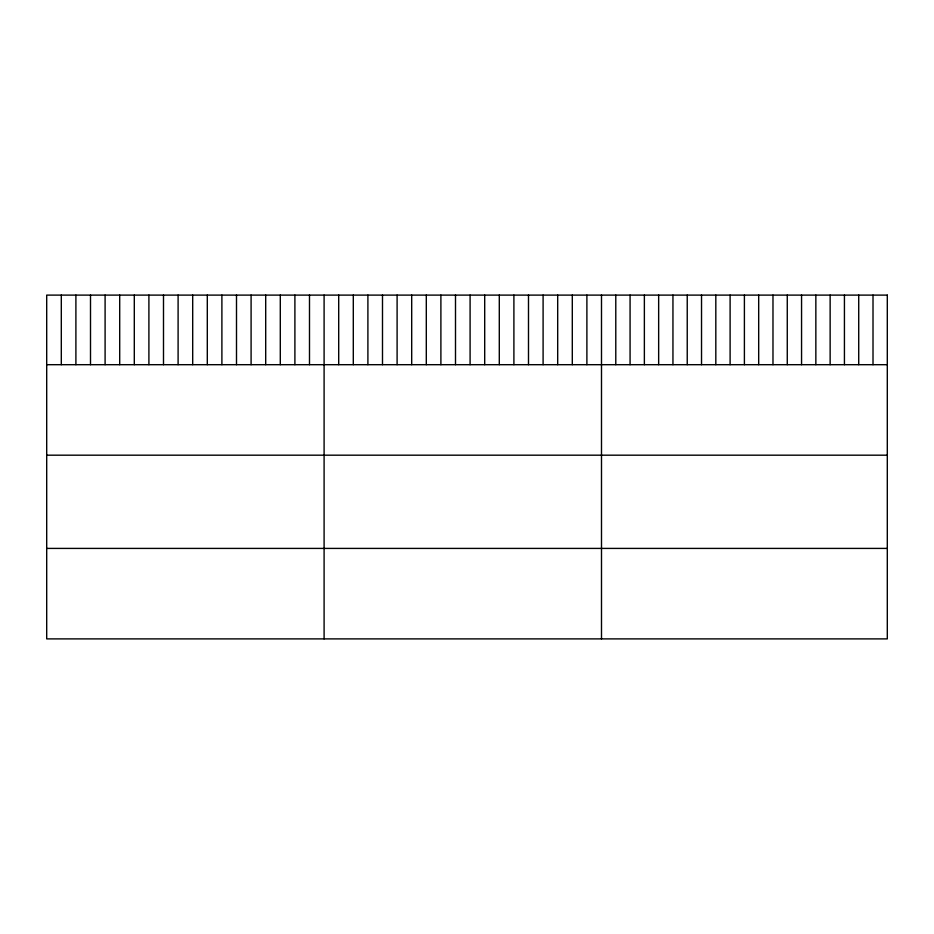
<?xml version="1.0" encoding="UTF-8"?>
<svg xmlns="http://www.w3.org/2000/svg" width="934" height="934" viewBox="0 0 934 934"><rect width="100%" height="100%" fill="white"/><g stroke="black" fill="none" stroke-linecap="round" stroke-linejoin="round"><path stroke-width="1.4" d="M46.7 364.692L887.3 364.692M46.7 455.185L887.3 455.185M46.7 548.41L887.3 548.41M873.01 295.109L873.01 364.692M858.72 295.109L858.72 364.692M844.429 295.109L844.429 364.692M830.139 295.109L830.139 364.692M815.849 295.109L815.849 364.692M801.559 295.109L801.559 364.692M787.269 295.109L787.269 364.692M772.978 295.109L772.978 364.692M758.688 295.109L758.688 364.692M744.398 295.109L744.398 364.692M730.108 295.109L730.108 364.692M715.818 295.109L715.818 364.692M701.527 295.109L701.527 364.692M687.237 295.109L687.237 364.692M672.947 295.109L672.947 364.692M658.657 295.109L658.657 364.692M644.367 295.109L644.367 364.692M630.076 295.109L630.076 364.692M615.786 295.109L615.786 364.692M601.496 295.109L601.496 638.891M586.891 295.109L586.891 364.692M572.297 295.109L572.297 364.692M557.691 295.109L557.691 364.692M543.098 295.109L543.098 364.692M528.492 295.109L528.492 364.692M513.898 295.109L513.898 364.692M499.293 295.109L499.293 364.692M484.699 295.109L484.699 364.692M470.094 295.109L470.094 364.692M455.5 295.109L455.5 364.692M440.895 295.109L440.895 364.692M426.301 295.109L426.301 364.692M411.696 295.109L411.696 364.692M397.102 295.109L397.102 364.692M382.496 295.109L382.496 364.692M367.903 295.109L367.903 364.692M353.297 295.109L353.297 364.692M338.703 295.109L338.703 364.692M324.098 295.109L324.098 638.891M309.493 295.109L309.493 364.692M294.899 295.109L294.899 364.692M280.293 295.109L280.293 364.692M265.7 295.109L265.7 364.692M251.094 295.109L251.094 364.692M236.5 295.109L236.5 364.692M221.895 295.109L221.895 364.692M207.301 295.109L207.301 364.692M192.696 295.109L192.696 364.692M178.102 295.109L178.102 364.692M163.497 295.109L163.497 364.692M148.903 295.109L148.903 364.692M134.298 295.109L134.298 364.692M119.704 295.109L119.704 364.692M105.098 295.109L105.098 364.692M90.505 295.109L90.505 364.692M75.899 295.109L75.899 364.692M61.305 295.109L61.305 364.692M887.3 295.109L46.7 295.109L46.7 638.891L887.3 638.891L887.3 295.109"/></g></svg>
